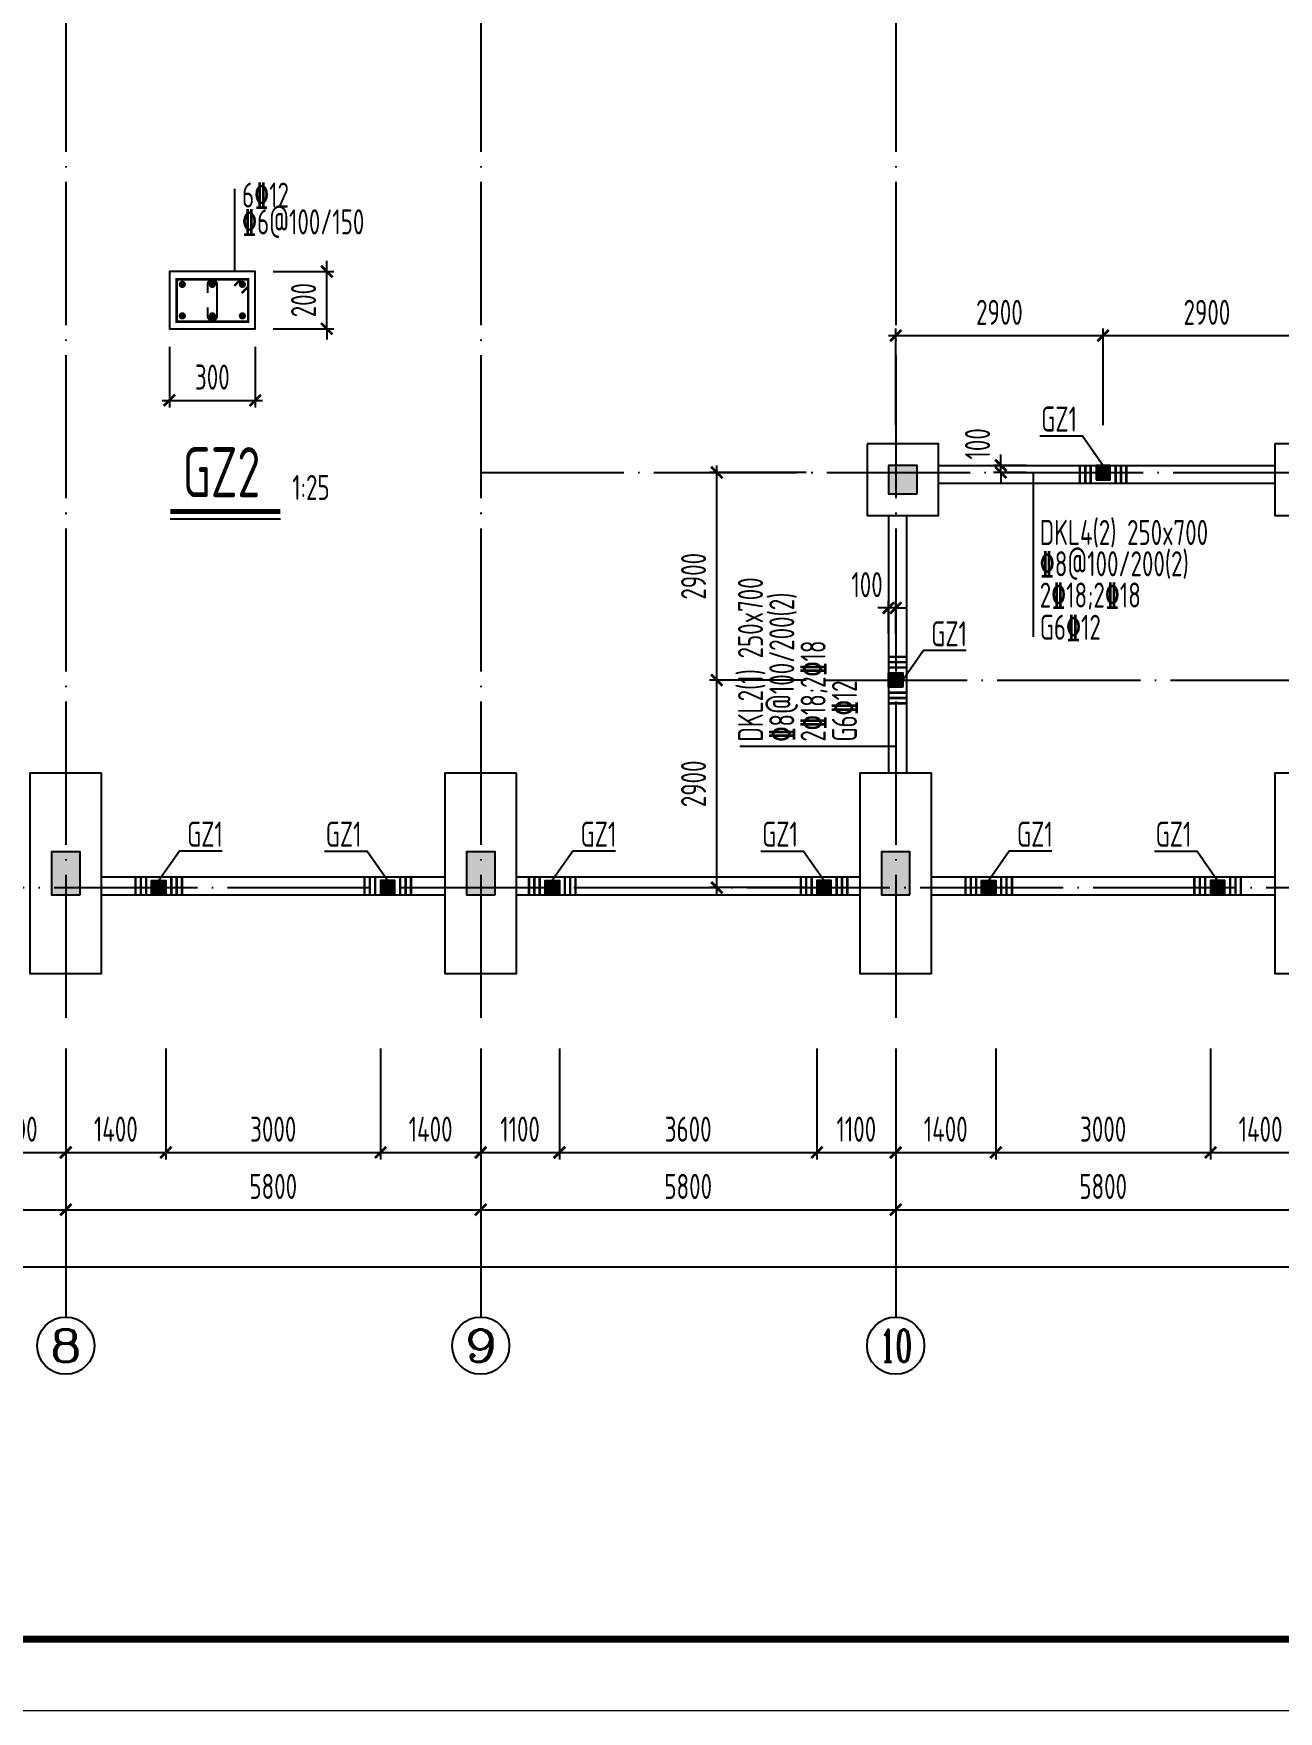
# Model space of a CAD drawing. Extents: x 287065 to 1473467, y 284802 to 344222.
# Drawn here: x 739297 to 756697, y 284802 to 308245 of the extents above; entities that cross this region are included whole.
import ezdxf
from ezdxf.enums import TextEntityAlignment as Align

# ---------------------------------------------------------------- set-up
doc = ezdxf.new("R2010")
doc.units = 0
doc.header["$LTSCALE"] = 1000
doc.linetypes.add('DOTE', pattern=[2.42, 2, -0.2, 0.02, -0.2])
doc.layers.get('0').update_dxf_attribs({"linetype": 'CONTINUOUS'})
doc.layers.get('DEFPOINTS').update_dxf_attribs({"linetype": 'CONTINUOUS'})
for name, color, linetype in [('AXIS', 8, 'DOTE'), ('AXIS_DIM', 3, 'CONTINUOUS'), ('AXIS_TEXT', 3, 'CONTINUOUS'), ('BEAM_CON', 4, 'CONTINUOUS'), ('COLU', 7, 'CONTINUOUS'), ('COLU_DE', 7, 'CONTINUOUS'), ('CT', 255, 'CONTINUOUS'), ('DIM', 3, 'CONTINUOUS'), ('FRAME', 3, 'CONTINUOUS'), ('REINL', 1, 'CONTINUOUS'), ('S_BEAMDIMMASS', 2, 'CONTINUOUS'), ('S_BEAMDIMMASSVER', 2, 'CONTINUOUS'), ('S_SUBBEAMHOOP', 1, 'CONTINUOUS'), ('TEXT', 7, 'CONTINUOUS'), ('TK', 211, 'CONTINUOUS'), ('柱涂实', 54, 'CONTINUOUS'), ('第三道尺寸线', 4, 'CONTINUOUS')]:
    doc.layers.add(name, color=color, linetype=linetype)
doc.layers.add('rein', color=1, linetype='CONTINUOUS', lineweight=18)
doc.styles.add('_TCH_AXIS', font='COMPLEX', dxfattribs={"bigfont": 'GBCBIG'})
doc.styles.add('COMPLEX', font='COMPLEX')
doc.styles.add('TSSD_Dimension', font='tssdeng.shx', dxfattribs={"width": 0.7, "bigfont": 'hztxt.shx'})
doc.styles.add('TSSD_Rein', font='tssdeng.shx', dxfattribs={"width": 0.7, "bigfont": 'hztxt.shx'})
doc.dimstyles.new('TSSD_100_100', dxfattribs={"dimtxt": 350, "dimasz": 150, "dimexe": 100, "dimexo": 250, "dimgap": 150, "dimtad": 1, "dimdec": 0, "dimzin": 0, "dimdsep": 46, "dimtxsty": 'TSSD_Dimension', "dimblk": 'ARCHTICK', "dimcen": 0, "dimdle": 100, "dimclrd": 3, "dimclre": 3, "dimclrt": 7, "dimadec": 0, "dimazin": 0, "dimtfac": 1, "dimtdec": 0, "dimtix": 1, "dimtmove": 2, "dimatfit": 3, "dimfxl": 100, "dimtolj": 1, "dimtzin": 0, "dimarcsym": 0})
doc.dimstyles.new('TSSD_100_100$0', dxfattribs={"dimtxt": 350, "dimasz": 100, "dimexe": 100, "dimexo": 250, "dimgap": 100, "dimtad": 1, "dimdec": 0, "dimzin": 0, "dimdsep": 46, "dimtxsty": 'TSSD_Rein', "dimblk": 'ARCHTICK', "dimcen": 0, "dimdle": 100, "dimclrt": 7, "dimadec": 0, "dimazin": 0, "dimtfac": 1, "dimtdec": 0, "dimtix": 1, "dimtmove": 2, "dimatfit": 3, "dimfxl": 100, "dimtolj": 1, "dimtzin": 0, "dimarcsym": 0})
doc.dimstyles.new('TSSD_25_100', dxfattribs={"dimtxt": 350, "dimasz": 150, "dimexe": 100, "dimexo": 250, "dimgap": 150, "dimtad": 1, "dimdec": 0, "dimlfac": 0.25, "dimzin": 0, "dimdsep": 46, "dimtxsty": 'TSSD_Dimension', "dimblk": 'ARCHTICK', "dimcen": 0, "dimdle": 100, "dimclrd": 40, "dimclre": 40, "dimclrt": 40, "dimadec": 0, "dimazin": 0, "dimtfac": 1, "dimtdec": 0, "dimtix": 1, "dimtmove": 2, "dimatfit": 3, "dimldrblk": '_tsdbk', "dimfxl": 100, "dimtolj": 1, "dimtzin": 0, "dimarcsym": 0})

# ---------------------------------------------------------------- blocks, each defined once
blk = doc.blocks.new('_ARCHTICK')
at = {"color": 0}
blk.add_lwpolyline([(-0.53, -0.53, 0.25, 0.25, 0), (0.53, 0.53, 0.5, 0.5, 0)], format="xyseb", dxfattribs=at)
blk = doc.blocks.new('*D1059')
at = {"layer": 'AXIS_DIM', "color": 3, "lineweight": -2}
for p, q in [((733947, 294062), (733947, 291712)), ((739747, 294062), (739747, 291712)), ((733847, 291812), (739847, 291812))]:
    blk.add_line(p, q, dxfattribs=at)
at = {"layer": 'DEFPOINTS', "color": 0}
for p in [(733947, 294312), (739747, 294312), (739747, 291812)]:
    blk.add_point(p, dxfattribs=at)
at = {"layer": 'AXIS_DIM', "color": 3, "lineweight": -2, "xscale": 150, "yscale": 150, "zscale": 150, "rotation": 180}
blk.add_blockref('_ARCHTICK', (733947, 291812), dxfattribs=at)
at = {"layer": 'AXIS_DIM', "color": 3, "lineweight": -2, "xscale": 150, "yscale": 150, "zscale": 150}
blk.add_blockref('_ARCHTICK', (739747, 291812), dxfattribs=at)
at = {"layer": 'AXIS_DIM', "color": 7, "insert": (736847, 292137), "char_height": 350, "attachment_point": 5, "style": 'TSSD_Dimension'}
blk.add_mtext('\\A1;5800', dxfattribs=at)
blk = doc.blocks.new('*D1060')
at = {"layer": 'AXIS_DIM', "color": 3, "lineweight": -2}
for p, q in [((739747, 294062), (739747, 291712)), ((745547, 294062), (745547, 291712)), ((739647, 291812), (745647, 291812))]:
    blk.add_line(p, q, dxfattribs=at)
at = {"layer": 'DEFPOINTS', "color": 0}
for p in [(739747, 294312), (745547, 294312), (745547, 291812)]:
    blk.add_point(p, dxfattribs=at)
at = {"layer": 'AXIS_DIM', "color": 3, "lineweight": -2, "xscale": 150, "yscale": 150, "zscale": 150, "rotation": 180}
blk.add_blockref('_ARCHTICK', (739747, 291812), dxfattribs=at)
at = {"layer": 'AXIS_DIM', "color": 3, "lineweight": -2, "xscale": 150, "yscale": 150, "zscale": 150}
blk.add_blockref('_ARCHTICK', (745547, 291812), dxfattribs=at)
at = {"layer": 'AXIS_DIM', "color": 7, "insert": (742647, 292137), "char_height": 350, "attachment_point": 5, "style": 'TSSD_Dimension'}
blk.add_mtext('\\A1;5800', dxfattribs=at)
blk = doc.blocks.new('*D1061')
at = {"layer": 'AXIS_DIM', "color": 3, "lineweight": -2}
for p, q in [((745547, 294062), (745547, 291712)), ((751347, 294062), (751347, 291712)), ((745447, 291812), (751447, 291812))]:
    blk.add_line(p, q, dxfattribs=at)
at = {"layer": 'DEFPOINTS', "color": 0}
for p in [(745547, 294312), (751347, 294312), (751347, 291812)]:
    blk.add_point(p, dxfattribs=at)
at = {"layer": 'AXIS_DIM', "color": 3, "lineweight": -2, "xscale": 150, "yscale": 150, "zscale": 150, "rotation": 180}
blk.add_blockref('_ARCHTICK', (745547, 291812), dxfattribs=at)
at = {"layer": 'AXIS_DIM', "color": 3, "lineweight": -2, "xscale": 150, "yscale": 150, "zscale": 150}
blk.add_blockref('_ARCHTICK', (751347, 291812), dxfattribs=at)
at = {"layer": 'AXIS_DIM', "color": 7, "insert": (748447, 292137), "char_height": 350, "attachment_point": 5, "style": 'TSSD_Dimension'}
blk.add_mtext('\\A1;5800', dxfattribs=at)
blk = doc.blocks.new('*D1062')
at = {"layer": 'AXIS_DIM', "color": 3, "lineweight": -2}
for p, q in [((751347, 294062), (751347, 291712)), ((757147, 294062), (757147, 291712)), ((751247, 291812), (757247, 291812))]:
    blk.add_line(p, q, dxfattribs=at)
at = {"layer": 'DEFPOINTS', "color": 0}
for p in [(751347, 294312), (757147, 294312), (757147, 291812)]:
    blk.add_point(p, dxfattribs=at)
at = {"layer": 'AXIS_DIM', "color": 3, "lineweight": -2, "xscale": 150, "yscale": 150, "zscale": 150, "rotation": 180}
blk.add_blockref('_ARCHTICK', (751347, 291812), dxfattribs=at)
at = {"layer": 'AXIS_DIM', "color": 3, "lineweight": -2, "xscale": 150, "yscale": 150, "zscale": 150}
blk.add_blockref('_ARCHTICK', (757147, 291812), dxfattribs=at)
at = {"layer": 'AXIS_DIM', "color": 7, "insert": (754247, 292137), "char_height": 350, "attachment_point": 5, "style": 'TSSD_Dimension'}
blk.add_mtext('\\A1;5800', dxfattribs=at)
blk = doc.blocks.new('*D1065')
at = {"layer": 'AXIS_DIM', "color": 3, "lineweight": -2}
for p, q in [((700347, 294062), (700347, 290912)), ((762847, 294062), (762847, 290912)), ((700247, 291012), (762947, 291012))]:
    blk.add_line(p, q, dxfattribs=at)
at = {"layer": 'DEFPOINTS', "color": 0}
for p in [(700347, 294312), (762847, 294312), (762847, 291012)]:
    blk.add_point(p, dxfattribs=at)
at = {"layer": 'AXIS_DIM', "color": 3, "lineweight": -2, "xscale": 150, "yscale": 150, "zscale": 150, "rotation": 180}
blk.add_blockref('_ARCHTICK', (700347, 291012), dxfattribs=at)
at = {"layer": 'AXIS_DIM', "color": 3, "lineweight": -2, "xscale": 150, "yscale": 150, "zscale": 150}
blk.add_blockref('_ARCHTICK', (762847, 291012), dxfattribs=at)
at = {"layer": 'AXIS_DIM', "color": 7, "insert": (731597, 291337), "char_height": 350, "attachment_point": 5, "style": 'TSSD_Dimension'}
blk.add_mtext('\\A1;62500', dxfattribs=at)
blk = doc.blocks.new('_AXISO')
blk.add_circle((0, 0), 0.5)
at = {"layer": 'AXIS_TEXT', "style": 'COMPLEX', "width": 1.041667}
blk.add_attdef('A', text='', height=0.56, dxfattribs=at).set_placement((-0.25, -0.28), (0.25, -0.28), align=Align.FIT)
blk = doc.blocks.new('*D1007')
at = {"layer": 'DEFPOINTS', "color": 0}
for p in [(751247, 300220), (751247, 299614), (751347, 299614)]:
    blk.add_point(p, dxfattribs=at)
at = {"layer": 'DIM', "color": 3, "lineweight": -2}
for p, q in [((751247, 299864), (751247, 300320)), ((751347, 299864), (751347, 300320)), ((751247, 300220), (751097, 300220)), ((751347, 300220), (751247, 300220)), ((751347, 300220), (751497, 300220))]:
    blk.add_line(p, q, dxfattribs=at)
at = {"layer": 'DIM', "color": 3, "lineweight": -2, "xscale": 150, "yscale": 150, "zscale": 150}
blk.add_blockref('_ARCHTICK', (751247, 300220), dxfattribs=at)
at = {"layer": 'DIM', "color": 3, "lineweight": -2, "xscale": 150, "yscale": 150, "zscale": 150, "rotation": 180}
blk.add_blockref('_ARCHTICK', (751347, 300220), dxfattribs=at)
at = {"layer": 'DIM', "color": 7, "insert": (750947, 300545), "char_height": 350, "attachment_point": 5, "style": 'TSSD_Dimension'}
blk.add_mtext('\\A1;100', dxfattribs=at)
blk = doc.blocks.new('*D1012')
at = {"layer": 'DEFPOINTS', "color": 0}
for p in [(752816, 302212), (753422, 302212), (753422, 302112)]:
    blk.add_point(p, dxfattribs=at)
at = {"layer": 'DIM', "color": 3, "lineweight": -2}
for p, q in [((753172, 302212), (752716, 302212)), ((752816, 302212), (752816, 302362)), ((752816, 302112), (752816, 302212)), ((753172, 302112), (752716, 302112)), ((752816, 302112), (752816, 301962))]:
    blk.add_line(p, q, dxfattribs=at)
at = {"layer": 'DIM', "color": 3, "lineweight": -2, "xscale": 150, "yscale": 150, "zscale": 150}
for p, rotation in [((752816, 302212), 270), ((752816, 302112), 90)]:
    blk.add_blockref('_ARCHTICK', p, dxfattribs=dict(at, rotation=rotation))
at = {"layer": 'DIM', "color": 7, "insert": (752491, 302512), "char_height": 350, "attachment_point": 5, "rotation": 90, "style": 'TSSD_Dimension'}
blk.add_mtext('\\A1;100', dxfattribs=at)
blk = doc.blocks.new('*D964')
at = {"layer": 'DEFPOINTS', "color": 0}
for p in [(738347, 294312), (739747, 294312), (739747, 292612)]:
    blk.add_point(p, dxfattribs=at)
at = {"layer": '第三道尺寸线', "color": 3, "lineweight": -2}
for p, q in [((738347, 294062), (738347, 292512)), ((739747, 294062), (739747, 292512)), ((738247, 292612), (739847, 292612))]:
    blk.add_line(p, q, dxfattribs=at)
at = {"layer": '第三道尺寸线', "color": 3, "lineweight": -2, "xscale": 150, "yscale": 150, "zscale": 150, "rotation": 180}
blk.add_blockref('_ARCHTICK', (738347, 292612), dxfattribs=at)
at = {"layer": '第三道尺寸线', "color": 3, "lineweight": -2, "xscale": 150, "yscale": 150, "zscale": 150}
blk.add_blockref('_ARCHTICK', (739747, 292612), dxfattribs=at)
at = {"layer": '第三道尺寸线', "color": 7, "insert": (739047, 292937), "char_height": 350, "attachment_point": 5, "style": 'TSSD_Dimension'}
blk.add_mtext('\\A1;1400', dxfattribs=at)
blk = doc.blocks.new('*D965')
at = {"layer": 'DEFPOINTS', "color": 0}
for p in [(739747, 294312), (741147, 294312), (741147, 292612)]:
    blk.add_point(p, dxfattribs=at)
at = {"layer": '第三道尺寸线', "color": 3, "lineweight": -2}
for p, q in [((739747, 294062), (739747, 292512)), ((741147, 294062), (741147, 292512)), ((739647, 292612), (741247, 292612))]:
    blk.add_line(p, q, dxfattribs=at)
at = {"layer": '第三道尺寸线', "color": 3, "lineweight": -2, "xscale": 150, "yscale": 150, "zscale": 150, "rotation": 180}
blk.add_blockref('_ARCHTICK', (739747, 292612), dxfattribs=at)
at = {"layer": '第三道尺寸线', "color": 3, "lineweight": -2, "xscale": 150, "yscale": 150, "zscale": 150}
blk.add_blockref('_ARCHTICK', (741147, 292612), dxfattribs=at)
at = {"layer": '第三道尺寸线', "color": 7, "insert": (740447, 292937), "char_height": 350, "attachment_point": 5, "style": 'TSSD_Dimension'}
blk.add_mtext('\\A1;1400', dxfattribs=at)
blk = doc.blocks.new('*D966')
at = {"layer": 'DEFPOINTS', "color": 0}
for p in [(741147, 294312), (744147, 294312), (744147, 292612)]:
    blk.add_point(p, dxfattribs=at)
at = {"layer": '第三道尺寸线', "color": 3, "lineweight": -2}
for p, q in [((741147, 294062), (741147, 292512)), ((744147, 294062), (744147, 292512)), ((741047, 292612), (744247, 292612))]:
    blk.add_line(p, q, dxfattribs=at)
at = {"layer": '第三道尺寸线', "color": 3, "lineweight": -2, "xscale": 150, "yscale": 150, "zscale": 150, "rotation": 180}
blk.add_blockref('_ARCHTICK', (741147, 292612), dxfattribs=at)
at = {"layer": '第三道尺寸线', "color": 3, "lineweight": -2, "xscale": 150, "yscale": 150, "zscale": 150}
blk.add_blockref('_ARCHTICK', (744147, 292612), dxfattribs=at)
at = {"layer": '第三道尺寸线', "color": 7, "insert": (742647, 292937), "char_height": 350, "attachment_point": 5, "style": 'TSSD_Dimension'}
blk.add_mtext('\\A1;3000', dxfattribs=at)
blk = doc.blocks.new('*D967')
at = {"layer": 'DEFPOINTS', "color": 0}
for p in [(744147, 294312), (745547, 294312), (745547, 292612)]:
    blk.add_point(p, dxfattribs=at)
at = {"layer": '第三道尺寸线', "color": 3, "lineweight": -2}
for p, q in [((744147, 294062), (744147, 292512)), ((745547, 294062), (745547, 292512)), ((744047, 292612), (745647, 292612))]:
    blk.add_line(p, q, dxfattribs=at)
at = {"layer": '第三道尺寸线', "color": 3, "lineweight": -2, "xscale": 150, "yscale": 150, "zscale": 150, "rotation": 180}
blk.add_blockref('_ARCHTICK', (744147, 292612), dxfattribs=at)
at = {"layer": '第三道尺寸线', "color": 3, "lineweight": -2, "xscale": 150, "yscale": 150, "zscale": 150}
blk.add_blockref('_ARCHTICK', (745547, 292612), dxfattribs=at)
at = {"layer": '第三道尺寸线', "color": 7, "insert": (744847, 292937), "char_height": 350, "attachment_point": 5, "style": 'TSSD_Dimension'}
blk.add_mtext('\\A1;1400', dxfattribs=at)
blk = doc.blocks.new('*D968')
at = {"layer": 'DEFPOINTS', "color": 0}
for p in [(745547, 294312), (746647, 294312), (746647, 292612)]:
    blk.add_point(p, dxfattribs=at)
at = {"layer": '第三道尺寸线', "color": 3, "lineweight": -2}
for p, q in [((745547, 294062), (745547, 292512)), ((746647, 294062), (746647, 292512)), ((745447, 292612), (746747, 292612))]:
    blk.add_line(p, q, dxfattribs=at)
at = {"layer": '第三道尺寸线', "color": 3, "lineweight": -2, "xscale": 150, "yscale": 150, "zscale": 150, "rotation": 180}
blk.add_blockref('_ARCHTICK', (745547, 292612), dxfattribs=at)
at = {"layer": '第三道尺寸线', "color": 3, "lineweight": -2, "xscale": 150, "yscale": 150, "zscale": 150}
blk.add_blockref('_ARCHTICK', (746647, 292612), dxfattribs=at)
at = {"layer": '第三道尺寸线', "color": 7, "insert": (746097, 292937), "char_height": 350, "attachment_point": 5, "style": 'TSSD_Dimension'}
blk.add_mtext('\\A1;1100', dxfattribs=at)
blk = doc.blocks.new('*D969')
at = {"layer": 'DEFPOINTS', "color": 0}
for p in [(746647, 294312), (750247, 294312), (750247, 292612)]:
    blk.add_point(p, dxfattribs=at)
at = {"layer": '第三道尺寸线', "color": 3, "lineweight": -2}
for p, q in [((746647, 294062), (746647, 292512)), ((750247, 294062), (750247, 292512)), ((746547, 292612), (750347, 292612))]:
    blk.add_line(p, q, dxfattribs=at)
at = {"layer": '第三道尺寸线', "color": 3, "lineweight": -2, "xscale": 150, "yscale": 150, "zscale": 150, "rotation": 180}
blk.add_blockref('_ARCHTICK', (746647, 292612), dxfattribs=at)
at = {"layer": '第三道尺寸线', "color": 3, "lineweight": -2, "xscale": 150, "yscale": 150, "zscale": 150}
blk.add_blockref('_ARCHTICK', (750247, 292612), dxfattribs=at)
at = {"layer": '第三道尺寸线', "color": 7, "insert": (748447, 292937), "char_height": 350, "attachment_point": 5, "style": 'TSSD_Dimension'}
blk.add_mtext('\\A1;3600', dxfattribs=at)
blk = doc.blocks.new('*D970')
at = {"layer": 'DEFPOINTS', "color": 0}
for p in [(750247, 294312), (751347, 294312), (751347, 292612)]:
    blk.add_point(p, dxfattribs=at)
at = {"layer": '第三道尺寸线', "color": 3, "lineweight": -2}
for p, q in [((750247, 294062), (750247, 292512)), ((751347, 294062), (751347, 292512)), ((750147, 292612), (751447, 292612))]:
    blk.add_line(p, q, dxfattribs=at)
at = {"layer": '第三道尺寸线', "color": 3, "lineweight": -2, "xscale": 150, "yscale": 150, "zscale": 150, "rotation": 180}
blk.add_blockref('_ARCHTICK', (750247, 292612), dxfattribs=at)
at = {"layer": '第三道尺寸线', "color": 3, "lineweight": -2, "xscale": 150, "yscale": 150, "zscale": 150}
blk.add_blockref('_ARCHTICK', (751347, 292612), dxfattribs=at)
at = {"layer": '第三道尺寸线', "color": 7, "insert": (750797, 292937), "char_height": 350, "attachment_point": 5, "style": 'TSSD_Dimension'}
blk.add_mtext('\\A1;1100', dxfattribs=at)
blk = doc.blocks.new('*D971')
at = {"layer": 'DEFPOINTS', "color": 0}
for p in [(751347, 294312), (752747, 294312), (752747, 292612)]:
    blk.add_point(p, dxfattribs=at)
at = {"layer": '第三道尺寸线', "color": 3, "lineweight": -2}
for p, q in [((751347, 294062), (751347, 292512)), ((752747, 294062), (752747, 292512)), ((751247, 292612), (752847, 292612))]:
    blk.add_line(p, q, dxfattribs=at)
at = {"layer": '第三道尺寸线', "color": 3, "lineweight": -2, "xscale": 150, "yscale": 150, "zscale": 150, "rotation": 180}
blk.add_blockref('_ARCHTICK', (751347, 292612), dxfattribs=at)
at = {"layer": '第三道尺寸线', "color": 3, "lineweight": -2, "xscale": 150, "yscale": 150, "zscale": 150}
blk.add_blockref('_ARCHTICK', (752747, 292612), dxfattribs=at)
at = {"layer": '第三道尺寸线', "color": 7, "insert": (752047, 292937), "char_height": 350, "attachment_point": 5, "style": 'TSSD_Dimension'}
blk.add_mtext('\\A1;1400', dxfattribs=at)
blk = doc.blocks.new('*D972')
at = {"layer": 'DEFPOINTS', "color": 0}
for p in [(752747, 294312), (755747, 294312), (755747, 292612)]:
    blk.add_point(p, dxfattribs=at)
at = {"layer": '第三道尺寸线', "color": 3, "lineweight": -2}
for p, q in [((752747, 294062), (752747, 292512)), ((755747, 294062), (755747, 292512)), ((752647, 292612), (755847, 292612))]:
    blk.add_line(p, q, dxfattribs=at)
at = {"layer": '第三道尺寸线', "color": 3, "lineweight": -2, "xscale": 150, "yscale": 150, "zscale": 150, "rotation": 180}
blk.add_blockref('_ARCHTICK', (752747, 292612), dxfattribs=at)
at = {"layer": '第三道尺寸线', "color": 3, "lineweight": -2, "xscale": 150, "yscale": 150, "zscale": 150}
blk.add_blockref('_ARCHTICK', (755747, 292612), dxfattribs=at)
at = {"layer": '第三道尺寸线', "color": 7, "insert": (754247, 292937), "char_height": 350, "attachment_point": 5, "style": 'TSSD_Dimension'}
blk.add_mtext('\\A1;3000', dxfattribs=at)
blk = doc.blocks.new('*D973')
at = {"layer": 'DEFPOINTS', "color": 0}
for p in [(755747, 294312), (757147, 294312), (757147, 292612)]:
    blk.add_point(p, dxfattribs=at)
at = {"layer": '第三道尺寸线', "color": 3, "lineweight": -2}
for p, q in [((755747, 294062), (755747, 292512)), ((757147, 294062), (757147, 292512)), ((755647, 292612), (757247, 292612))]:
    blk.add_line(p, q, dxfattribs=at)
at = {"layer": '第三道尺寸线', "color": 3, "lineweight": -2, "xscale": 150, "yscale": 150, "zscale": 150, "rotation": 180}
blk.add_blockref('_ARCHTICK', (755747, 292612), dxfattribs=at)
at = {"layer": '第三道尺寸线', "color": 3, "lineweight": -2, "xscale": 150, "yscale": 150, "zscale": 150}
blk.add_blockref('_ARCHTICK', (757147, 292612), dxfattribs=at)
at = {"layer": '第三道尺寸线', "color": 7, "insert": (756447, 292937), "char_height": 350, "attachment_point": 5, "style": 'TSSD_Dimension'}
blk.add_mtext('\\A1;1400', dxfattribs=at)
blk = doc.blocks.new('*D1067')
at = {"layer": 'DEFPOINTS', "color": 0}
for p in [(748847, 299212), (750347, 299212), (750347, 296312)]:
    blk.add_point(p, dxfattribs=at)
at = {"layer": 'DIM', "color": 3, "lineweight": -2}
for p, q in [((750097, 299212), (748747, 299212)), ((748847, 296212), (748847, 299312)), ((750097, 296312), (748747, 296312))]:
    blk.add_line(p, q, dxfattribs=at)
at = {"layer": 'DIM', "color": 3, "lineweight": -2, "xscale": 150, "yscale": 150, "zscale": 150}
for p, rotation in [((748847, 299212), 90), ((748847, 296312), 270)]:
    blk.add_blockref('_ARCHTICK', p, dxfattribs=dict(at, rotation=rotation))
at = {"layer": 'DIM', "color": 7, "insert": (748522, 297762), "char_height": 350, "attachment_point": 5, "rotation": 90, "style": 'TSSD_Dimension'}
blk.add_mtext('\\A1;2900', dxfattribs=at)
blk = doc.blocks.new('*D1068')
at = {"layer": 'DEFPOINTS', "color": 0}
for p in [(748847, 302112), (750347, 302112), (750347, 299212)]:
    blk.add_point(p, dxfattribs=at)
at = {"layer": 'DIM', "color": 3, "lineweight": -2}
for p, q in [((748847, 299112), (748847, 302212)), ((750097, 302112), (748747, 302112)), ((750097, 299212), (748747, 299212))]:
    blk.add_line(p, q, dxfattribs=at)
at = {"layer": 'DIM', "color": 3, "lineweight": -2, "xscale": 150, "yscale": 150, "zscale": 150}
for p, rotation in [((748847, 302112), 90), ((748847, 299212), 270)]:
    blk.add_blockref('_ARCHTICK', p, dxfattribs=dict(at, rotation=rotation))
at = {"layer": 'DIM', "color": 7, "insert": (748522, 300662), "char_height": 350, "attachment_point": 5, "rotation": 90, "style": 'TSSD_Dimension'}
blk.add_mtext('\\A1;2900', dxfattribs=at)
blk = doc.blocks.new('*D1069')
at = {"layer": 'DEFPOINTS', "color": 0}
for p in [(754247, 304025), (751347, 302525), (754247, 302525)]:
    blk.add_point(p, dxfattribs=at)
at = {"layer": 'DIM', "color": 3, "lineweight": -2}
for p, q in [((751347, 302775), (751347, 304125)), ((754247, 302775), (754247, 304125)), ((751247, 304025), (754347, 304025))]:
    blk.add_line(p, q, dxfattribs=at)
at = {"layer": 'DIM', "color": 3, "lineweight": -2, "xscale": 150, "yscale": 150, "zscale": 150, "rotation": 180}
blk.add_blockref('_ARCHTICK', (751347, 304025), dxfattribs=at)
at = {"layer": 'DIM', "color": 3, "lineweight": -2, "xscale": 150, "yscale": 150, "zscale": 150}
blk.add_blockref('_ARCHTICK', (754247, 304025), dxfattribs=at)
at = {"layer": 'DIM', "color": 7, "insert": (752797, 304350), "char_height": 350, "attachment_point": 5, "style": 'TSSD_Dimension'}
blk.add_mtext('\\A1;2900', dxfattribs=at)
blk = doc.blocks.new('*D1070')
at = {"layer": 'DEFPOINTS', "color": 0}
for p in [(757147, 304025), (754247, 302525), (757147, 302525)]:
    blk.add_point(p, dxfattribs=at)
at = {"layer": 'DIM', "color": 3, "lineweight": -2}
for p, q in [((754247, 302775), (754247, 304125)), ((757147, 302775), (757147, 304125)), ((754147, 304025), (757247, 304025))]:
    blk.add_line(p, q, dxfattribs=at)
at = {"layer": 'DIM', "color": 3, "lineweight": -2, "xscale": 150, "yscale": 150, "zscale": 150, "rotation": 180}
blk.add_blockref('_ARCHTICK', (754247, 304025), dxfattribs=at)
at = {"layer": 'DIM', "color": 3, "lineweight": -2, "xscale": 150, "yscale": 150, "zscale": 150}
blk.add_blockref('_ARCHTICK', (757147, 304025), dxfattribs=at)
at = {"layer": 'DIM', "color": 7, "insert": (755697, 304350), "char_height": 350, "attachment_point": 5, "style": 'TSSD_Dimension'}
blk.add_mtext('\\A1;2900', dxfattribs=at)
blk = doc.blocks.new('TK-A2+(891X420)')
at = {"layer": 'FRAME'}
for points in [[(626537, 392605, 20, 20, 0), (626537, 350605, 20, 20, 0), (715637, 350605, 20, 20, 0), (715637, 392605, 20, 20, 0)], [(629037, 391605, 100, 100, 0), (629037, 351605, 100, 100, 0), (714637, 351605, 100, 100, 0), (714637, 391605, 100, 100, 0)]]:
    blk.add_lwpolyline(points, format="xyseb", close=True, dxfattribs=at)
blk = doc.blocks.new('*D1099')
at = {"layer": 'DEFPOINTS', "color": 0}
for p in [(742396, 304920), (743396, 304920), (742396, 304120)]:
    blk.add_point(p, dxfattribs=at)
at = {"layer": 'DIM', "color": 40, "lineweight": -2}
for p, q in [((743396, 304920), (743396, 305070)), ((742646, 304920), (743496, 304920)), ((743396, 304120), (743396, 304920)), ((742646, 304120), (743496, 304120)), ((743396, 304120), (743396, 303970))]:
    blk.add_line(p, q, dxfattribs=at)
at = {"layer": 'DIM', "color": 40, "lineweight": -2, "xscale": 150, "yscale": 150, "zscale": 150}
for p, rotation in [((743396, 304920), 270), ((743396, 304120), 90)]:
    blk.add_blockref('_ARCHTICK', p, dxfattribs=dict(at, rotation=rotation))
at = {"layer": 'DIM', "color": 40, "insert": (743071, 304520), "char_height": 350, "attachment_point": 5, "rotation": 90, "style": 'TSSD_Dimension'}
blk.add_mtext('\\A1;200', dxfattribs=at)
blk = doc.blocks.new('_tsdbk')
blk = doc.blocks.new('*D1100')
at = {"layer": 'DEFPOINTS', "color": 0}
for p in [(741196, 304120), (742396, 304120), (742396, 303120)]:
    blk.add_point(p, dxfattribs=at)
at = {"layer": 'DIM', "color": 40, "lineweight": -2}
for p, q in [((741196, 303870), (741196, 303020)), ((742396, 303870), (742396, 303020)), ((741096, 303120), (742496, 303120))]:
    blk.add_line(p, q, dxfattribs=at)
at = {"layer": 'DIM', "color": 40, "lineweight": -2, "xscale": 150, "yscale": 150, "zscale": 150, "rotation": 180}
blk.add_blockref('_ARCHTICK', (741196, 303120), dxfattribs=at)
at = {"layer": 'DIM', "color": 40, "lineweight": -2, "xscale": 150, "yscale": 150, "zscale": 150}
blk.add_blockref('_ARCHTICK', (742396, 303120), dxfattribs=at)
at = {"layer": 'DIM', "color": 40, "insert": (741796, 303445), "char_height": 350, "attachment_point": 5, "style": 'TSSD_Dimension'}
blk.add_mtext('\\A1;300', dxfattribs=at)

msp = doc.modelspace()

# ---------------------------------------------------------------- hatches: boundary and pattern name
at = {"layer": '柱涂实'}
for points in [[(751646.971, 301811.708), (751646.971, 302211.708), (751246.971, 302211.708), (751246.971, 301811.708)], [(754346.971, 302011.708), (754346.971, 302211.708), (754146.971, 302211.708), (754146.971, 302011.708)], [(751246.971, 299111.708), (751246.971, 299311.708), (751446.971, 299311.708), (751446.971, 299111.708)], [(739946.971, 296211.708), (739946.971, 296811.708), (739546.971, 296811.708), (739546.971, 296211.708)], [(745746.971, 296211.708), (745746.971, 296811.708), (745346.971, 296811.708), (745346.971, 296211.708)], [(751546.971, 296211.708), (751546.971, 296811.708), (751146.971, 296811.708), (751146.971, 296211.708)], [(740946.971, 296211.708), (740946.971, 296411.708), (741146.971, 296411.708), (741146.971, 296211.708)], [(744346.971, 296211.708), (744346.971, 296411.708), (744146.971, 296411.708), (744146.971, 296211.708)], [(746446.971, 296211.708), (746446.971, 296411.708), (746646.971, 296411.708), (746646.971, 296211.708)], [(750446.971, 296211.708), (750446.971, 296411.708), (750246.971, 296411.708), (750246.971, 296211.708)], [(752546.971, 296211.708), (752546.971, 296411.708), (752746.971, 296411.708), (752746.971, 296211.708)], [(755946.971, 296211.708), (755946.971, 296411.708), (755746.971, 296411.708), (755746.971, 296211.708)]]:
    msp.add_hatch(color=256, dxfattribs=at).paths.add_polyline_path(points)

# ---------------------------------------------------------------- linework, layer by layer
at = {"layer": 'AXIS'}
for p, q in [((739746.971, 323111.708), (739746.971, 294311.708)), ((745546.971, 323111.708), (745546.971, 294311.708)), ((751346.971, 323111.708), (751346.971, 294311.708)), ((745546.971, 302111.708), (764746.971, 302111.708)), ((750346.971, 299211.708), (757146.971, 299211.708)), ((698446.971, 296311.708), (764746.971, 296311.708))]:
    msp.add_line(p, q, dxfattribs=at)
at = {"layer": 'AXIS_TEXT'}
for p, q in [((739746.971, 294061.708), (739746.971, 290311.708)), ((745546.971, 294061.708), (745546.971, 290311.708)), ((751346.971, 294061.708), (751346.971, 290311.708))]:
    msp.add_line(p, q, dxfattribs=at)
at = {"layer": 'BEAM_CON'}
for p, q in [((751946.971, 302211.708), (756646.971, 302211.708)), ((751946.971, 301961.708), (756646.971, 301961.708)), ((751246.971, 301511.708), (751246.971, 297911.708)), ((751496.971, 301511.708), (751496.971, 297911.708)), ((740246.971, 296461.708), (745046.971, 296461.708)), ((746046.971, 296461.708), (750846.971, 296461.708)), ((751846.971, 296461.708), (756646.971, 296461.708)), ((740246.971, 296211.708), (745046.971, 296211.708)), ((746046.971, 296211.708), (750846.971, 296211.708)), ((751846.971, 296211.708), (756646.971, 296211.708))]:
    msp.add_line(p, q, dxfattribs=at)
at = {"layer": 'COLU', "ltscale": 0.01}
for points in [[(751646.971, 301811.708), (751646.971, 302211.708), (751246.971, 302211.708), (751246.971, 301811.708)], [(754146.971, 302011.708), (754346.971, 302011.708), (754346.971, 302211.708), (754146.971, 302211.708)], [(751446.971, 299111.708), (751246.971, 299111.708), (751246.971, 299311.708), (751446.971, 299311.708)], [(739946.971, 296211.708), (739946.971, 296811.708), (739546.971, 296811.708), (739546.971, 296211.708)], [(745746.971, 296211.708), (745746.971, 296811.708), (745346.971, 296811.708), (745346.971, 296211.708)], [(751546.971, 296211.708), (751546.971, 296811.708), (751146.971, 296811.708), (751146.971, 296211.708)], [(741146.971, 296211.708), (740946.971, 296211.708), (740946.971, 296411.708), (741146.971, 296411.708)], [(744146.971, 296211.708), (744346.971, 296211.708), (744346.971, 296411.708), (744146.971, 296411.708)], [(746646.971, 296211.708), (746446.971, 296211.708), (746446.971, 296411.708), (746646.971, 296411.708)], [(750246.971, 296211.708), (750446.971, 296211.708), (750446.971, 296411.708), (750246.971, 296411.708)], [(752746.971, 296211.708), (752546.971, 296211.708), (752546.971, 296411.708), (752746.971, 296411.708)], [(755746.971, 296211.708), (755946.971, 296211.708), (755946.971, 296411.708), (755746.971, 296411.708)]]:
    msp.add_lwpolyline(points, close=True, dxfattribs=at)
at = {"layer": 'COLU_DE'}
msp.add_lwpolyline([(742396.22, 304120.414), (742396.22, 304920.414), (741196.22, 304920.414), (741196.22, 304720.414), (741196.22, 304720.414), (741196.22, 304120.414), (742396.22, 304120.414), (742396.22, 304120.414)], dxfattribs=at)
at = {"layer": 'CT'}
for points in [[(750946.971, 302511.708), (750946.971, 301511.708), (751946.971, 301511.708), (751946.971, 302511.708)], [(756646.971, 302511.708), (756646.971, 301511.708), (757646.971, 301511.708), (757646.971, 302511.708)], [(740246.971, 297911.708), (739246.971, 297911.708), (739246.971, 295111.708), (740246.971, 295111.708)], [(746046.971, 297911.708), (745046.971, 297911.708), (745046.971, 295111.708), (746046.971, 295111.708)], [(751846.971, 297911.708), (750846.971, 297911.708), (750846.971, 295111.708), (751846.971, 295111.708)], [(757646.971, 297911.708), (756646.971, 297911.708), (756646.971, 295111.708), (757646.971, 295111.708)]]:
    msp.add_lwpolyline(points, close=True, dxfattribs=at)
at = {"layer": 'rein', "const_width": 35}
msp.add_lwpolyline([(742103.317, 304720.012), (742193.474, 304810.168), (742295.974, 304810.168), (742295.974, 304220.414), (741296.466, 304220.414), (741296.466, 304810.168), (742295.974, 304810.168), (742295.974, 304707.668), (742205.817, 304617.512)], dxfattribs=at)
at = {"layer": 'rein', "const_width": 50}
for points in [[(741351.466, 304740.414, -1), (741401.466, 304740.414, -1)], [(741771.22, 304740.414, -1), (741821.22, 304740.414, -1)], [(742240.974, 304740.414, 1), (742190.974, 304740.414, 1)], [(741351.466, 304300.414, 1), (741401.466, 304300.414, 1)], [(741771.22, 304300.414, 1), (741821.22, 304300.414, 1)], [(742240.974, 304300.414, -1), (742190.974, 304300.414, -1)]]:
    msp.add_lwpolyline(points, format="xyb", close=True, dxfattribs=at)
at = {"layer": 'REINL', "const_width": 30}
msp.add_lwpolyline([(741731.22, 304420.414), (741731.22, 304300.414, 1), (741861.22, 304300.414), (741861.22, 304740.414, 1), (741731.22, 304740.414), (741731.22, 304620.414), (741731.22, 304620.414)], format="xyb", dxfattribs=at)
at = {"layer": 'S_BEAMDIMMASS', "ltscale": 0.01}
msp.add_line((753271.872, 299813.998), (753271.872, 302111.708), dxfattribs=at)
at = {"layer": 'S_BEAMDIMMASSVER', "ltscale": 0.01}
msp.add_line((751346.971, 298283.929), (749170.627, 298283.929), dxfattribs=at)
at = {"layer": 'S_SUBBEAMHOOP', "ltscale": 0.01, "const_width": 35}
for points in [[(753921.971, 301961.708), (753921.971, 302211.708)], [(753996.971, 301961.708), (753996.971, 302211.708)], [(754071.971, 301961.708), (754071.971, 302211.708)], [(754421.971, 301961.708), (754421.971, 302211.708)], [(754496.971, 301961.708), (754496.971, 302211.708)], [(754571.971, 301961.708), (754571.971, 302211.708)], [(751496.971, 299536.708), (751246.971, 299536.708)], [(751496.971, 299461.708), (751246.971, 299461.708)], [(751496.971, 299386.708), (751246.971, 299386.708)], [(751496.971, 299036.708), (751246.971, 299036.708)], [(751496.971, 298961.708), (751246.971, 298961.708)], [(751496.971, 298886.708), (751246.971, 298886.708)], [(740721.971, 296211.708), (740721.971, 296461.708)], [(740796.971, 296211.708), (740796.971, 296461.708)], [(740871.971, 296211.708), (740871.971, 296461.708)], [(741221.971, 296211.708), (741221.971, 296461.708)], [(741296.971, 296211.708), (741296.971, 296461.708)], [(741371.971, 296211.708), (741371.971, 296461.708)], [(743921.971, 296211.708), (743921.971, 296461.708)], [(743996.971, 296211.708), (743996.971, 296461.708)], [(744071.971, 296211.708), (744071.971, 296461.708)], [(744421.971, 296211.708), (744421.971, 296461.708)], [(744496.971, 296211.708), (744496.971, 296461.708)], [(744571.971, 296211.708), (744571.971, 296461.708)], [(746221.971, 296211.708), (746221.971, 296461.708)], [(746296.971, 296211.708), (746296.971, 296461.708)], [(746371.971, 296211.708), (746371.971, 296461.708)], [(746721.971, 296211.708), (746721.971, 296461.708)], [(746796.971, 296211.708), (746796.971, 296461.708)], [(746871.971, 296211.708), (746871.971, 296461.708)], [(750021.971, 296211.708), (750021.971, 296461.708)], [(750096.971, 296211.708), (750096.971, 296461.708)], [(750171.971, 296211.708), (750171.971, 296461.708)], [(750521.971, 296211.708), (750521.971, 296461.708)], [(750596.971, 296211.708), (750596.971, 296461.708)], [(750671.971, 296211.708), (750671.971, 296461.708)], [(752321.971, 296211.708), (752321.971, 296461.708)], [(752396.971, 296211.708), (752396.971, 296461.708)], [(752471.971, 296211.708), (752471.971, 296461.708)], [(752821.971, 296211.708), (752821.971, 296461.708)], [(752896.971, 296211.708), (752896.971, 296461.708)], [(752971.971, 296211.708), (752971.971, 296461.708)], [(755521.971, 296211.708), (755521.971, 296461.708)], [(755596.971, 296211.708), (755596.971, 296461.708)], [(755671.971, 296211.708), (755671.971, 296461.708)], [(756021.971, 296211.708), (756021.971, 296461.708)], [(756096.971, 296211.708), (756096.971, 296461.708)], [(756171.971, 296211.708), (756171.971, 296461.708)]]:
    msp.add_lwpolyline(points, dxfattribs=at)
at = {"layer": 'TEXT'}
msp.add_line((742111.125, 304920.414), (742111.125, 306077.23), dxfattribs=at)
at = {"layer": 'TEXT', "linetype": 'ByBlock'}
msp.add_line((741207.258, 301466.182), (742748.365, 301466.182), dxfattribs=at)
at = {"layer": 'TEXT'}
for points in [[(753362.767, 302623.545), (753958.857, 302623.545), (754246.971, 302211.708)], [(752331.175, 299623.545), (751735.085, 299623.545), (751446.971, 299211.708)], [(741931.175, 296823.545), (741335.085, 296823.545), (741046.971, 296411.708)], [(743362.767, 296823.545), (743958.857, 296823.545), (744246.971, 296411.708)], [(747431.175, 296823.545), (746835.085, 296823.545), (746546.971, 296411.708)], [(749462.767, 296823.545), (750058.857, 296823.545), (750346.971, 296411.708)], [(753531.175, 296823.545), (752935.085, 296823.545), (752646.971, 296411.708)], [(754962.767, 296823.545), (755558.857, 296823.545), (755846.971, 296411.708)]]:
    msp.add_lwpolyline(points, dxfattribs=at)
at = {"layer": 'TEXT', "const_width": 70}
msp.add_lwpolyline([(742748.365, 301566.182), (741207.258, 301566.182)], dxfattribs=at)

# ---------------------------------------------------------------- block references
at = {"layer": 'AXIS_TEXT'}
ref = msp.add_blockref('_AXISO', (739746.971, 289911.708), dxfattribs=dict(at, xscale=800, yscale=800, zscale=800))
ref.add_attrib('A', '8', dxfattribs={"height": 452.548, "style": '_TCH_AXIS', "width": 1.5}).set_placement((739520.697, 289685.434), (739973.245, 289685.434), align=Align.FIT)
ref = msp.add_blockref('_AXISO', (745546.971, 289911.708), dxfattribs=dict(at, xscale=800, yscale=800, zscale=800))
ref.add_attrib('A', '9', dxfattribs={"height": 452.548, "style": '_TCH_AXIS', "width": 1.5}).set_placement((745320.697, 289685.434), (745773.245, 289685.434), align=Align.FIT)
ref = msp.add_blockref('_AXISO', (751346.971, 289911.708), dxfattribs=dict(at, xscale=800, yscale=800, zscale=800))
ref.add_attrib('A', '10', dxfattribs={"height": 452.5483, "style": '_TCH_AXIS', "width": 0.724138}).set_placement((751120.697, 289685.434), (751573.245, 289685.434), align=Align.FIT)
at = {"layer": 'TK'}
msp.add_blockref('TK-A2+(891X420)', (64410, -65793.134), dxfattribs=at)

# ---------------------------------------------------------------- texts
at = {"layer": 'S_BEAMDIMMASS', "style": 'TSSD_Rein', "width": 0.7}
for s, height, p in [('DKL4(2) 250x700', 349.99999, (753360.297, 301099.519)), ('%%1328@100/200(2)', 349.99999, (753360.297, 300662.019)), ('2%%13218;2%%13218', 349.99999, (753360.297, 300224.519)), ('G6%%13212', 350, (753360.297, 299774.519))]:
    msp.add_text(s, height=height, dxfattribs=at).set_placement(p)
at = {"layer": 'S_BEAMDIMMASSVER', "style": 'TSSD_Rein', "width": 0.7}
for s, height, p in [('DKL2(1) 250x700', 349.99999, (749492.918, 298351.595)), ('%%1328@100/200(2)', 349.99999, (749930.418, 298351.595)), ('2%%13218;2%%13218', 349.99999, (750367.918, 298351.595)), ('G6%%13212', 350, (750805.918, 298351.595))]:
    msp.add_text(s, height=height, rotation=89.9999985, dxfattribs=at).set_placement(p)
at = {"layer": 'TEXT', "style": 'TSSD_Rein', "width": 0.7}
for s, p in [('6%%13212', (742211.125, 305813.847)), ('\x846@100/150', (742211.125, 305438.847)), ('GZ1', (753380.226, 302683.545)), ('GZ1', (751842.563, 299683.545)), ('GZ1', (741442.563, 296883.545)), ('GZ1', (743380.226, 296883.545)), ('GZ1', (746942.563, 296883.545)), ('GZ1', (749480.226, 296883.545)), ('GZ1', (753042.563, 296883.545)), ('GZ1', (754980.226, 296883.545))]:
    msp.add_text(s, height=350, dxfattribs=at).set_placement(p)
at = {"layer": 'TEXT', "linetype": 'ByBlock', "style": 'TSSD_Rein', "width": 0.7}
msp.add_text('GZ2', height=700, dxfattribs=at).set_placement((742465.84, 301766.414), align=Align.RIGHT)
msp.add_text('1:25', height=350, dxfattribs=at).set_placement((742912.511, 301728.383))

# ---------------------------------------------------------------- dimensions: what is measured, and where the dimension line sits
at = {"layer": 'AXIS_DIM'}
for p1, p2, distance, picture, middle in [((700346.971, 294311.708), (762846.971, 294311.708), -3300, '*D1065', (731596.971, 291336.708)), ((733946.971, 294311.708), (739746.971, 294311.708), -2500, '*D1059', (736846.971, 292136.708)), ((739746.971, 294311.708), (745546.971, 294311.708), -2500, '*D1060', (742646.971, 292136.708)), ((745546.971, 294311.708), (751346.971, 294311.708), -2500, '*D1061', (748446.971, 292136.708)), ((751346.971, 294311.708), (757146.971, 294311.708), -2500, '*D1062', (754246.971, 292136.708))]:
    dim = msp.add_aligned_dim(p1=p1, p2=p2, distance=distance, dimstyle='TSSD_100_100', dxfattribs=at)
    dim.commit()
    dim.dimension.update_dxf_attribs({"geometry": picture, "text_midpoint": middle})
at = {"layer": 'DIM'}
dim = msp.add_aligned_dim(p1=(742396.22, 304120.414), p2=(742396.22, 304920.414), distance=-1000, dimstyle='TSSD_25_100', dxfattribs=at)
dim.commit()
dim.dimension.update_dxf_attribs({"geometry": '*D1099', "text_midpoint": (743071.22, 304520.414)})
for base, p1, p2, picture, middle in [((754246.971, 304025.35), (751346.971, 302525.35), (754246.971, 302525.35), '*D1069', (752796.971, 304350.35)), ((757146.971, 304025.35), (754246.971, 302525.35), (757146.971, 302525.35), '*D1070', (755696.971, 304350.35))]:
    dim = msp.add_linear_dim(base=base, p1=p1, p2=p2, dimstyle='TSSD_100_100$0', override={"dimasz": 150, "dimgap": 150, "dimtxsty": 'TSSD_Dimension', "dimclrd": 3, "dimclre": 3}, dxfattribs=at)
    dim.commit()
    dim.dimension.update_dxf_attribs({"geometry": picture, "text_midpoint": middle})
dim = msp.add_linear_dim(base=(742396.22, 303120.414), p1=(741196.22, 304120.414), p2=(742396.22, 304120.414), dimstyle='TSSD_25_100', dxfattribs=at)
dim.commit()
dim.dimension.update_dxf_attribs({"geometry": '*D1100', "text_midpoint": (741796.22, 303445.414)})
dim = msp.add_linear_dim(base=(752815.561, 302211.708), p1=(753422.126, 302111.708), p2=(753422.126, 302211.708), angle=270, dimstyle='TSSD_100_100$0', override={"dimasz": 150, "dimgap": 150, "dimtxsty": 'TSSD_Dimension', "dimclrd": 3, "dimclre": 3}, dxfattribs=at)
dim.commit()
dim.dimension.update_dxf_attribs({"geometry": '*D1012', "text_midpoint": (752490.561, 302511.708), "dimtype": 160})
for base, p1, p2, picture, middle in [((748846.971, 302111.708), (750346.971, 299211.708), (750346.971, 302111.708), '*D1068', (748521.971, 300661.708)), ((748846.971, 299211.708), (750346.971, 296311.708), (750346.971, 299211.708), '*D1067', (748521.971, 297761.708))]:
    dim = msp.add_linear_dim(base=base, p1=p1, p2=p2, angle=90, dimstyle='TSSD_100_100$0', override={"dimasz": 150, "dimgap": 150, "dimtxsty": 'TSSD_Dimension', "dimclrd": 3, "dimclre": 3}, dxfattribs=at)
    dim.commit()
    dim.dimension.update_dxf_attribs({"geometry": picture, "text_midpoint": middle})
dim = msp.add_linear_dim(base=(751246.971, 300220.21), p1=(751346.971, 299613.645), p2=(751246.971, 299613.645), dimstyle='TSSD_100_100$0', override={"dimasz": 150, "dimgap": 150, "dimtxsty": 'TSSD_Dimension', "dimclrd": 3, "dimclre": 3}, dxfattribs=at)
dim.commit()
dim.dimension.update_dxf_attribs({"geometry": '*D1007', "text_midpoint": (750946.971, 300545.21), "dimtype": 160})
at = {"layer": '第三道尺寸线'}
for p1, p2, picture, middle in [((738346.971, 294311.708), (739746.971, 294311.708), '*D964', (739046.971, 292936.708)), ((739746.971, 294311.708), (741146.971, 294311.708), '*D965', (740446.971, 292936.708)), ((741146.971, 294311.708), (744146.971, 294311.708), '*D966', (742646.971, 292936.708)), ((744146.971, 294311.708), (745546.971, 294311.708), '*D967', (744846.971, 292936.708)), ((745546.971, 294311.708), (746646.971, 294311.708), '*D968', (746096.971, 292936.708)), ((746646.971, 294311.708), (750246.971, 294311.708), '*D969', (748446.971, 292936.708)), ((750246.971, 294311.708), (751346.971, 294311.708), '*D970', (750796.971, 292936.708)), ((751346.971, 294311.708), (752746.971, 294311.708), '*D971', (752046.971, 292936.708)), ((752746.971, 294311.708), (755746.971, 294311.708), '*D972', (754246.971, 292936.708)), ((755746.971, 294311.708), (757146.971, 294311.708), '*D973', (756446.971, 292936.708))]:
    dim = msp.add_aligned_dim(p1=p1, p2=p2, distance=-1700, dimstyle='TSSD_100_100', dxfattribs=at)
    dim.commit()
    dim.dimension.update_dxf_attribs({"geometry": picture, "text_midpoint": middle})

doc.saveas('drawing.dxf')
